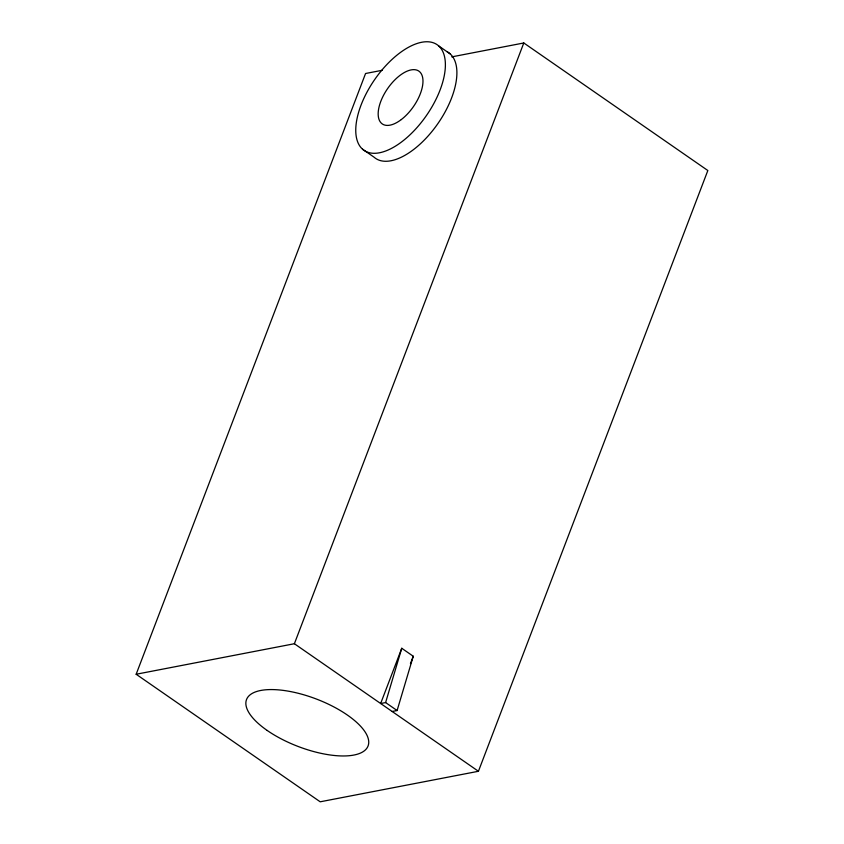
<?xml version="1.0" encoding="UTF-8"?>
<svg xmlns="http://www.w3.org/2000/svg" width="844" height="844" viewBox="0 0 844 844"><rect width="100%" height="100%" fill="white"/><g stroke="black" fill="none" stroke-linecap="round" stroke-linejoin="round"><path stroke-width="1.27" d="M401.755 648.276L380.655 703.516L385.602 702.567L401.755 648.276L413.254 656.252L397.102 710.532L392.165 711.492M451.762 56.875L523.797 42.97L707.842 170.52L478.432 771.279L320.203 801.8L136.158 674.25L365.568 73.502L382.29 70.274M136.158 674.25L294.387 643.729L523.797 42.97M410.448 663.616L413.254 656.252M438.627 45.882A64.239 31.513 -55.3 0 1 402.092 141.56A64.239 31.513 -55.3 0 1 361.021 105.162A64.239 31.513 -55.3 0 1 438.627 45.882L450.126 53.847M362.53 149.188L374.04 157.163A64.239 31.513 -55.3 0 0 437.888 123.593A64.239 31.513 -55.3 0 0 447.236 51.822M385.602 702.567L397.102 710.532M294.387 643.729L478.432 771.279M401.333 119.542A32.125 15.751 -55.3 0 0 419.605 71.708A32.125 15.751 -55.3 0 0 380.802 101.354A32.125 15.751 -55.3 0 0 401.333 119.542M267.242 730.493A65.041 25.415 20.9 0 0 367.667 746.866A65.041 25.415 20.9 0 0 286.981 690.941A65.041 25.415 20.9 0 0 267.242 730.493"/></g></svg>
